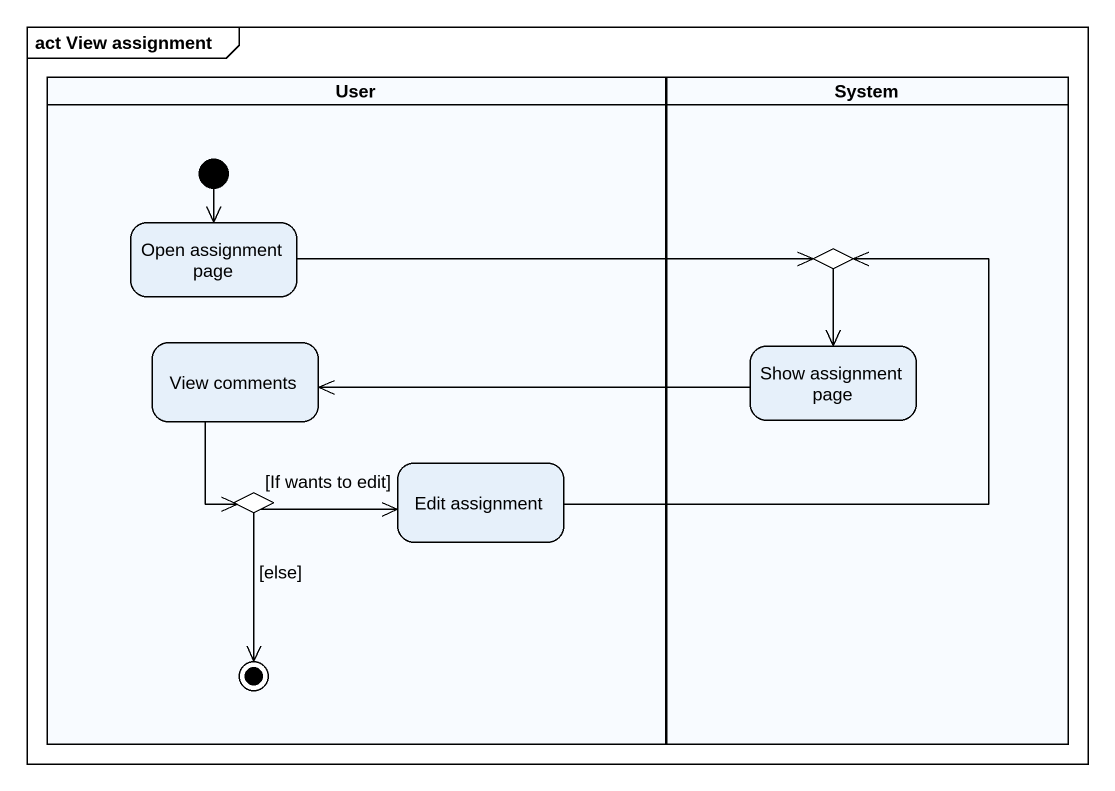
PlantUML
@startuml
mainframe act View assignment
hide empty description
state User <<partition>> {
  state "Open assignment page" as Open_assignment_page
  state "View comments" as View_comments
  state choice2 <<choice>>
  state "Edit assignment" as Edit_assignment
  [*] --> Open_assignment_page
  choice2 --> [*] : [else]
}
state System <<partition>> {
  state choice1 <<choice>>
  state "Show assignment page" as Show_assignment_page
}
Open_assignment_page -right-> choice1
choice1 --> Show_assignment_page
View_comments --> choice2
Show_assignment_page -left-> View_comments
choice2 -right-> Edit_assignment : [If wants to edit]
Edit_assignment -up-> choice1
@enduml
